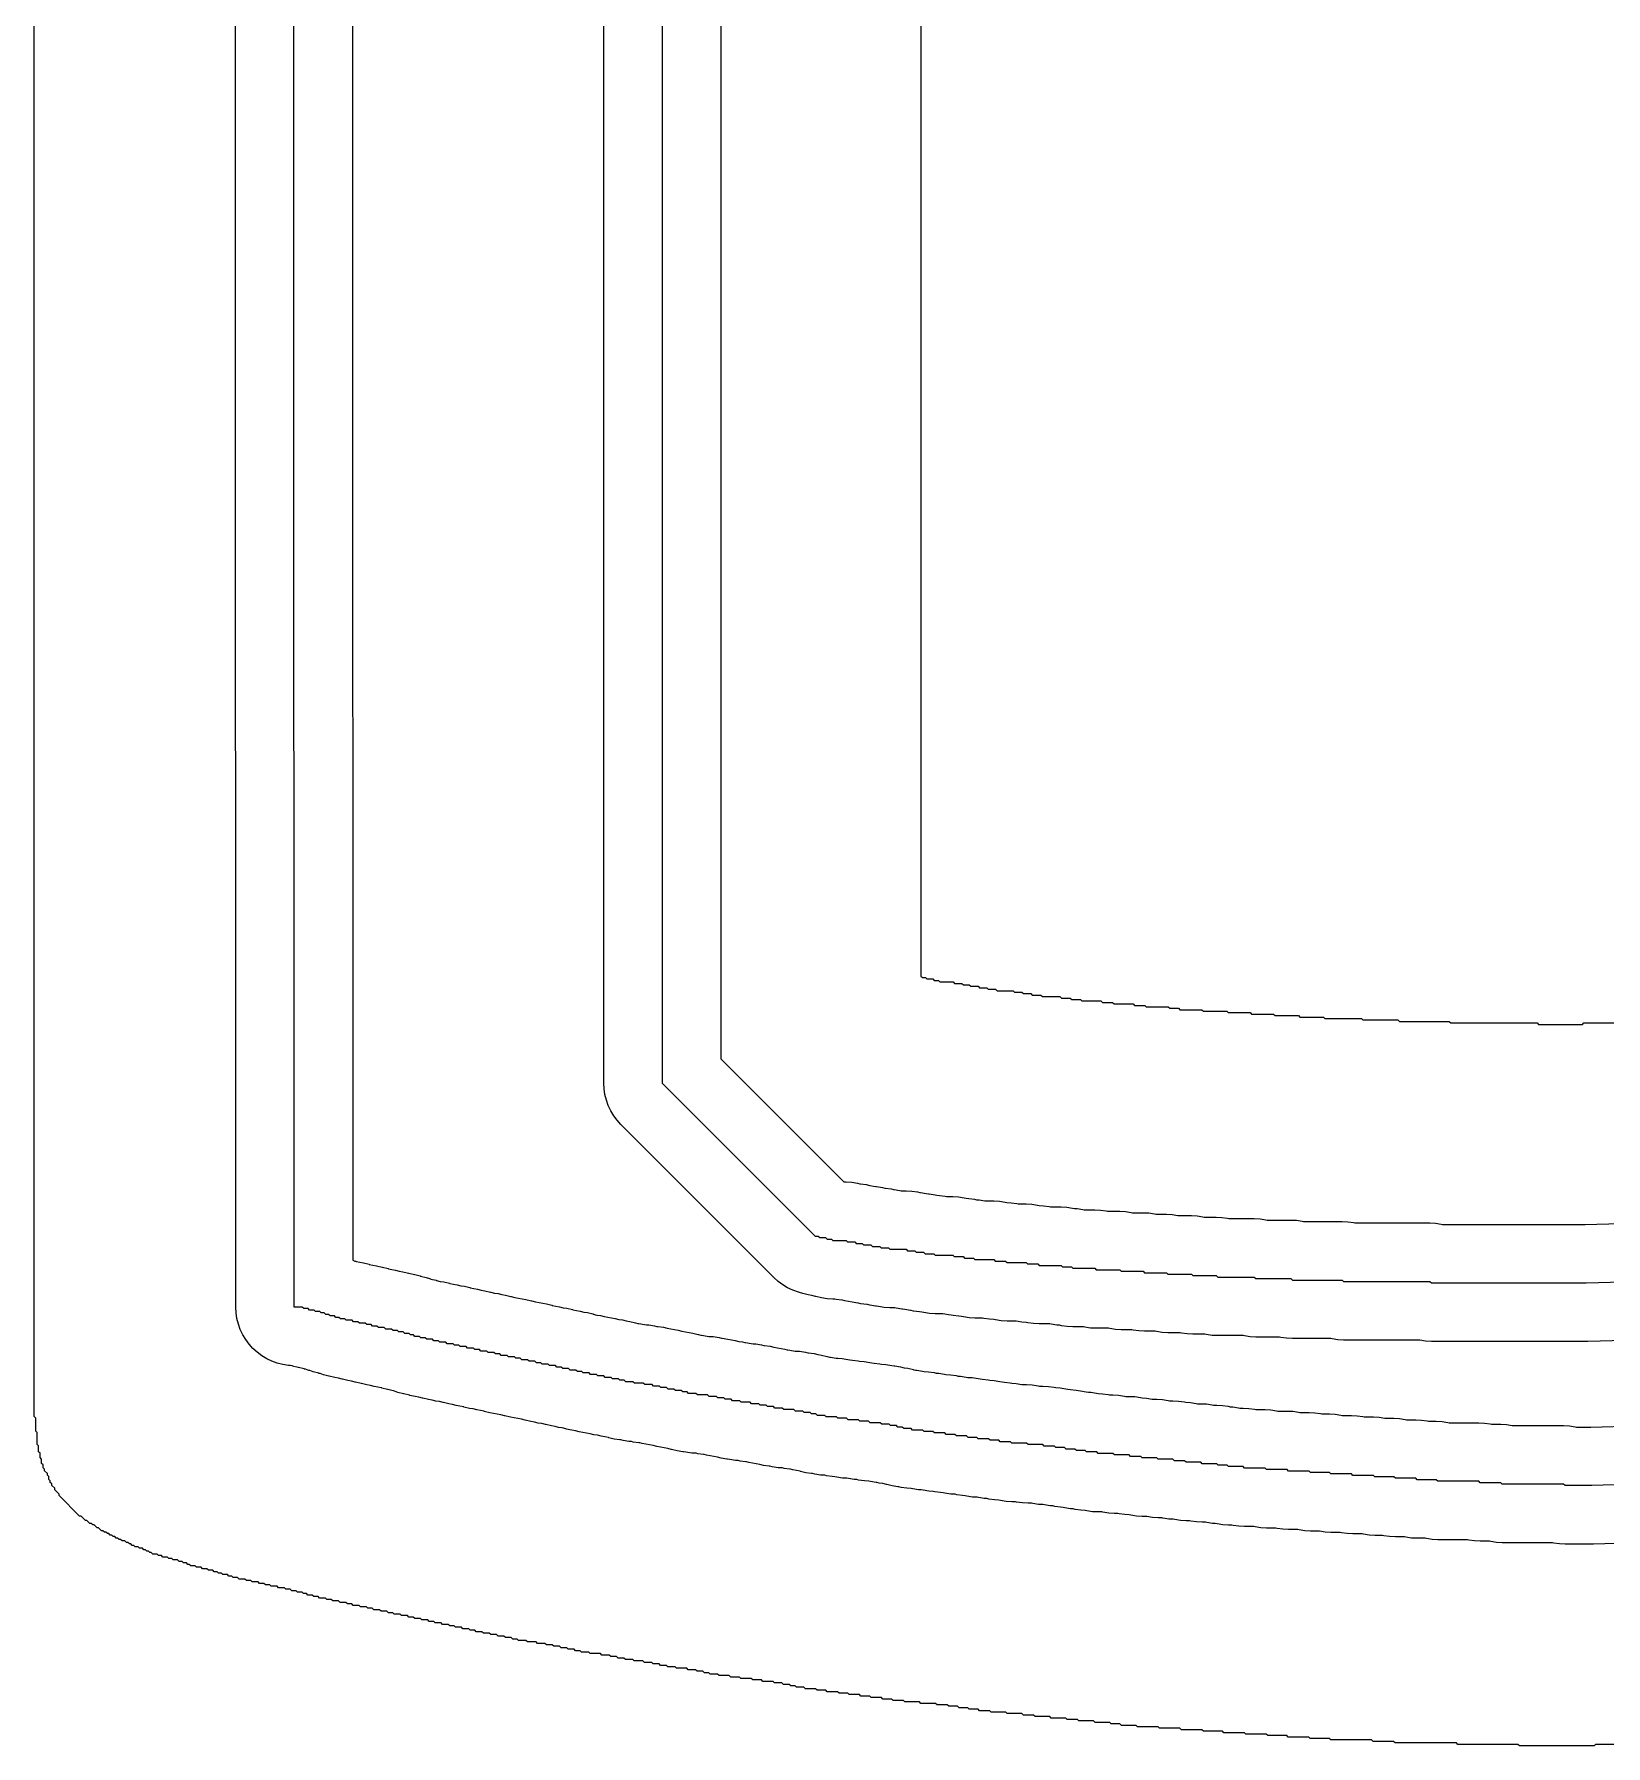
# Model space of a CAD drawing. Header units: millimetres. Extents: x 0 to 1800, y 0 to 406.
# Drawn here: x 799 to 906.4, y 51.5 to 168.5 of the extents above; entities that cross this region are included whole.
import ezdxf

# ---------------------------------------------------------------- set-up
doc = ezdxf.new("R2010")
doc.units = ezdxf.units.MM
for name, color, linetype in [('CENTERLINE', 1, 'Continuous'), ('GROOVE_8MM', 3, 'Continuous'), ('OUTLINE', 7, 'Continuous')]:
    doc.layers.add(name, color=color, linetype=linetype)

msp = doc.modelspace()

# ---------------------------------------------------------------- linework, layer by layer
at = {"layer": 'CENTERLINE'}
for points in [[(908.57, 69.37), (905.44, 69.28), (903.62, 69.28), (903.52, 69.38), (899.32, 69.38), (899.22, 69.48), (897.82, 69.48), (897.72, 69.58), (894.92, 69.58), (894.82, 69.68), (893.52, 69.68), (893.42, 69.78), (892.02, 69.78), (891.92, 69.88), (890.62, 69.88), (890.52, 69.98), (889.12, 69.98), (889.02, 70.08), (887.62, 70.08), (887.52, 70.18), (886.22, 70.18), (886.12, 70.28), (884.72, 70.28), (884.62, 70.38), (883.22, 70.38), (883.12, 70.48), (881.72, 70.48), (881.62, 70.58), (880.62, 70.58), (880.52, 70.68), (879.92, 70.68), (879.82, 70.78), (878.82, 70.78), (878.72, 70.88), (877.72, 70.88), (877.62, 70.98), (876.92, 70.98), (876.82, 71.08), (875.82, 71.08), (875.72, 71.18), (874.72, 71.18), (874.62, 71.28), (873.92, 71.28), (873.82, 71.38), (872.82, 71.38), (872.72, 71.48), (871.72, 71.48), (871.62, 71.58), (870.92, 71.58), (870.82, 71.68), (870.22, 71.68), (870.12, 71.78), (869.52, 71.78), (869.42, 71.88), (868.82, 71.88), (868.72, 71.98), (868.02, 71.98), (867.92, 72.08), (866.92, 72.08), (866.82, 72.18), (865.82, 72.18), (865.72, 72.28), (865.02, 72.28), (864.92, 72.38), (864.32, 72.38), (864.22, 72.48), (863.52, 72.48), (863.42, 72.58), (862.82, 72.58), (862.72, 72.68), (862.02, 72.68), (861.92, 72.78), (861.32, 72.78), (861.22, 72.88), (860.52, 72.88), (860.42, 72.98), (859.82, 72.98), (859.72, 73.08), (859.02, 73.08), (858.92, 73.18), (858.42, 73.18), (858.32, 73.28), (858.02, 73.28), (857.92, 73.38), (857.52, 73.38), (857.42, 73.48), (856.92, 73.48), (856.82, 73.58), (856.12, 73.58), (856.02, 73.68), (855.42, 73.68), (855.32, 73.78), (854.62, 73.78), (854.52, 73.88), (853.92, 73.88), (853.82, 73.98), (853.12, 73.98), (853.02, 74.08), (852.52, 74.08), (852.42, 74.18), (852.12, 74.18), (852.02, 74.28), (851.62, 74.28), (851.52, 74.38), (851.02, 74.38), (850.92, 74.48), (850.22, 74.48), (850.12, 74.58), (849.62, 74.58), (849.52, 74.68), (849.12, 74.68), (849.02, 74.78), (848.62, 74.78), (848.52, 74.88), (848.02, 74.88), (847.92, 74.98), (847.32, 74.98), (847.22, 75.08), (846.72, 75.08), (846.62, 75.18), (846.22, 75.18), (846.12, 75.28), (845.72, 75.28), (845.62, 75.38), (845.12, 75.38), (845.02, 75.48), (844.32, 75.48), (844.22, 75.58), (843.72, 75.58), (843.62, 75.68), (843.32, 75.68), (843.22, 75.78), (842.82, 75.78), (842.72, 75.88), (842.32, 75.88), (842.22, 75.98), (841.82, 75.98), (841.72, 76.08), (841.32, 76.08), (841.22, 76.18), (840.72, 76.18), (840.62, 76.28), (840.02, 76.28), (839.92, 76.38), (839.42, 76.38), (839.32, 76.48), (839.02, 76.48), (838.92, 76.58), (838.52, 76.58), (838.42, 76.68), (838.02, 76.68), (837.92, 76.78), (837.52, 76.78), (837.42, 76.88), (837.02, 76.88), (836.92, 76.98), (836.52, 76.98), (836.42, 77.08), (836.12, 77.08), (836.02, 77.18), (835.62, 77.18), (835.52, 77.28), (835.12, 77.28), (835.02, 77.38), (834.72, 77.38), (834.62, 77.48), (834.22, 77.48), (834.12, 77.58), (833.72, 77.58), (833.62, 77.68), (833.32, 77.68), (833.22, 77.78), (832.82, 77.78), (832.72, 77.88), (832.32, 77.88), (832.22, 77.98), (831.92, 77.98), (831.82, 78.08), (831.42, 78.08), (831.32, 78.18), (830.92, 78.18), (830.82, 78.28), (830.52, 78.28), (830.42, 78.38), (830.02, 78.38), (829.92, 78.48), (829.52, 78.48), (829.42, 78.58), (829.12, 78.58), (829.02, 78.68), (828.62, 78.68), (828.52, 78.78), (828.12, 78.78), (828.02, 78.88), (827.72, 78.88), (827.62, 78.98), (827.22, 78.98), (827.12, 79.08), (826.72, 79.08), (826.62, 79.18), (826.32, 79.18), (826.22, 79.28), (825.82, 79.28), (825.72, 79.38), (825.42, 79.38), (825.32, 79.48), (825.02, 79.48), (824.92, 79.58), (824.72, 79.58), (824.62, 79.68), (824.32, 79.68), (824.22, 79.78), (823.92, 79.78), (823.82, 79.88), (823.52, 79.88), (823.42, 79.98), (823.02, 79.98), (822.92, 80.08), (822.52, 80.08), (822.42, 80.18), (822.12, 80.18), (822.02, 80.28), (821.72, 80.28), (821.62, 80.38), (821.22, 80.38), (821.12, 80.48), (820.82, 80.48), (820.72, 80.58), (820.32, 80.58), (820.22, 80.68), (819.92, 80.68), (819.82, 80.78), (819.62, 80.78), (819.52, 80.88), (819.22, 80.88), (819.12, 80.98), (818.92, 80.98), (818.82, 81.08), (818.62, 81.08), (818.52, 81.18), (818.22, 81.18), (818.12, 81.28), (817.82, 81.28), (817.72, 81.38), (817.42, 81.38), (817.32, 81.48), (816.77, 81.48), (816.68, 385.55)], [(841.92, 271.13), (841.92, 96.78), (852.38, 86.33), (852.58, 86.33)], [(852.58, 86.33), (852.68, 86.23), (853.08, 86.23), (853.18, 86.13), (853.48, 86.13), (853.58, 86.03), (854.48, 86.03), (854.58, 85.93), (855.08, 85.93), (855.18, 85.83), (855.58, 85.83), (855.68, 85.73), (856.18, 85.73), (856.28, 85.63), (856.78, 85.63), (856.88, 85.53), (857.38, 85.53), (857.48, 85.43), (858.58, 85.43), (858.68, 85.33), (859.18, 85.33), (859.28, 85.23), (859.78, 85.23), (859.88, 85.13), (860.48, 85.13), (860.58, 85.03), (861.78, 85.03), (861.88, 84.93), (862.48, 84.93), (862.58, 84.83), (863.18, 84.83), (863.28, 84.73), (864.58, 84.73), (864.68, 84.63), (865.38, 84.63), (865.48, 84.53), (866.78, 84.53), (866.88, 84.43), (867.58, 84.43), (867.68, 84.33), (869.18, 84.33), (869.28, 84.23), (869.88, 84.23), (869.98, 84.13), (871.48, 84.13), (871.58, 84.03), (873.18, 84.03), (873.28, 83.93), (874.78, 83.93), (874.88, 83.83), (876.38, 83.83), (876.48, 83.73), (878.08, 83.73), (878.18, 83.63), (879.78, 83.63), (879.88, 83.53), (882.38, 83.53), (882.48, 83.43), (884.88, 83.43), (884.98, 83.33), (888.38, 83.33), (888.48, 83.23), (894.38, 83.23), (894.48, 83.13), (905.05, 83.13), (909.23, 83.25)]]:
    msp.add_lwpolyline(points, dxfattribs=at)
at = {"layer": 'GROOVE_8MM'}
for points in [[(908.69, 65.37), (905.56, 65.28), (905.44, 65.28), (903.62, 65.28), (903.23, 65.3), (902.84, 65.36), (902.75, 65.38), (899.32, 65.38), (898.93, 65.4), (898.54, 65.46), (898.45, 65.48), (897.82, 65.48), (897.43, 65.5), (897.04, 65.56), (896.95, 65.58), (894.92, 65.58), (894.53, 65.6), (894.14, 65.66), (894.05, 65.68), (893.52, 65.68), (893.13, 65.7), (892.74, 65.76), (892.65, 65.78), (892.02, 65.78), (891.63, 65.8), (891.24, 65.86), (891.15, 65.88), (890.62, 65.88), (890.23, 65.9), (889.84, 65.96), (889.75, 65.98), (889.12, 65.98), (888.73, 66), (888.34, 66.06), (888.25, 66.08), (887.62, 66.08), (887.23, 66.1), (886.84, 66.16), (886.75, 66.18), (886.22, 66.18), (885.83, 66.2), (885.44, 66.26), (885.35, 66.28), (884.72, 66.28), (884.33, 66.3), (883.94, 66.36), (883.85, 66.38), (883.22, 66.38), (882.83, 66.4), (882.44, 66.46), (882.35, 66.48), (881.72, 66.48), (881.33, 66.5), (880.94, 66.56), (880.85, 66.58), (880.62, 66.58), (880.23, 66.6), (879.84, 66.66), (879.71, 66.69), (879.53, 66.7), (879.14, 66.76), (879.05, 66.78), (878.82, 66.78), (878.43, 66.8), (878.04, 66.86), (877.95, 66.88), (877.72, 66.88), (877.33, 66.9), (876.94, 66.96), (876.83, 66.99), (876.53, 67), (876.14, 67.06), (876.05, 67.08), (875.82, 67.08), (875.43, 67.1), (875.04, 67.16), (874.95, 67.18), (874.72, 67.18), (874.33, 67.2), (873.94, 67.26), (873.83, 67.29), (873.53, 67.3), (873.14, 67.36), (873.05, 67.38), (872.82, 67.38), (872.43, 67.4), (872.04, 67.46), (871.95, 67.48), (871.72, 67.48), (871.33, 67.5), (870.94, 67.56), (870.83, 67.59), (870.53, 67.6), (870.14, 67.66), (870.01, 67.69), (869.83, 67.7), (869.44, 67.76), (869.31, 67.79), (869.13, 67.8), (868.74, 67.86), (868.61, 67.89), (868.43, 67.9), (868.04, 67.96), (867.93, 67.99), (867.63, 68), (867.24, 68.06), (867.15, 68.08), (866.92, 68.08), (866.53, 68.1), (866.14, 68.16), (866.05, 68.18), (865.82, 68.18), (865.43, 68.2), (865.04, 68.26), (864.93, 68.29), (864.63, 68.3), (864.24, 68.36), (864.11, 68.39), (863.93, 68.4), (863.54, 68.46), (863.43, 68.49), (863.13, 68.5), (862.74, 68.56), (862.61, 68.59), (862.43, 68.6), (862.04, 68.66), (861.93, 68.69), (861.63, 68.7), (861.24, 68.76), (861.11, 68.79), (860.93, 68.8), (860.54, 68.86), (860.43, 68.89), (860.13, 68.9), (859.74, 68.96), (859.61, 68.99), (859.43, 69), (859.04, 69.06), (858.93, 69.09), (858.63, 69.1), (858.24, 69.16), (858.08, 69.2), (858.03, 69.2), (857.64, 69.26), (857.26, 69.35), (857.25, 69.36), (857.24, 69.36), (856.99, 69.42), (856.74, 69.46), (856.58, 69.5), (856.53, 69.5), (856.14, 69.56), (856.03, 69.59), (855.73, 69.6), (855.34, 69.66), (855.21, 69.69), (855.03, 69.7), (854.64, 69.76), (854.53, 69.79), (854.23, 69.8), (853.84, 69.86), (853.71, 69.89), (853.53, 69.9), (853.14, 69.96), (853.03, 69.99), (852.73, 70), (852.34, 70.06), (852.18, 70.1), (852.13, 70.1), (851.74, 70.16), (851.36, 70.25), (851.35, 70.26), (851.34, 70.26), (851.09, 70.32), (850.84, 70.36), (850.68, 70.4), (850.63, 70.4), (850.24, 70.46), (850.13, 70.49), (849.83, 70.5), (849.44, 70.56), (849.28, 70.6), (849.23, 70.6), (848.84, 70.66), (848.59, 70.72), (848.34, 70.76), (848.09, 70.82), (847.84, 70.86), (847.68, 70.9), (847.63, 70.9), (847.24, 70.96), (847.11, 70.99), (846.93, 71), (846.54, 71.06), (846.38, 71.1), (846.33, 71.1), (845.94, 71.16), (845.69, 71.22), (845.44, 71.26), (845.19, 71.32), (844.94, 71.36), (844.78, 71.4), (844.73, 71.4), (844.34, 71.46), (844.23, 71.49), (843.93, 71.5), (843.54, 71.56), (843.38, 71.6), (843.33, 71.6), (842.94, 71.66), (842.56, 71.75), (842.55, 71.76), (842.54, 71.76), (842.29, 71.82), (842.04, 71.86), (841.79, 71.92), (841.54, 71.96), (841.29, 72.02), (841.04, 72.06), (840.79, 72.12), (840.54, 72.16), (840.38, 72.2), (840.33, 72.2), (839.94, 72.26), (839.81, 72.29), (839.63, 72.3), (839.24, 72.36), (839.08, 72.4), (839.03, 72.4), (838.64, 72.46), (838.26, 72.55), (838.25, 72.56), (838.24, 72.56), (837.99, 72.62), (837.74, 72.66), (837.49, 72.72), (837.24, 72.76), (836.99, 72.82), (836.74, 72.86), (836.49, 72.92), (836.24, 72.96), (835.99, 73.02), (835.74, 73.06), (835.36, 73.15), (835.35, 73.16), (835.34, 73.16), (835.09, 73.22), (834.84, 73.26), (834.59, 73.32), (834.34, 73.36), (833.96, 73.45), (833.95, 73.46), (833.94, 73.46), (833.69, 73.52), (833.44, 73.56), (833.19, 73.62), (832.94, 73.66), (832.56, 73.75), (832.55, 73.76), (832.54, 73.76), (832.29, 73.82), (832.04, 73.86), (831.79, 73.92), (831.54, 73.96), (831.16, 74.05), (831.15, 74.06), (831.14, 74.06), (830.89, 74.12), (830.64, 74.16), (830.39, 74.22), (830.14, 74.26), (829.76, 74.35), (829.75, 74.36), (829.74, 74.36), (829.49, 74.42), (829.24, 74.46), (828.99, 74.52), (828.74, 74.56), (828.36, 74.65), (828.35, 74.66), (828.34, 74.66), (828.09, 74.72), (827.84, 74.76), (827.59, 74.82), (827.34, 74.86), (826.96, 74.95), (826.95, 74.96), (826.94, 74.96), (826.69, 75.02), (826.44, 75.06), (826.19, 75.12), (825.94, 75.16), (825.56, 75.25), (825.55, 75.26), (825.54, 75.26), (825.29, 75.32), (825.04, 75.36), (824.66, 75.45), (824.65, 75.46), (824.64, 75.46), (824.26, 75.55), (824.25, 75.56), (824.24, 75.56), (823.86, 75.65), (823.63, 75.74), (823.56, 75.75), (823.55, 75.76), (823.54, 75.76), (823.16, 75.85), (823.15, 75.86), (823.14, 75.86), (822.76, 75.95), (822.75, 75.96), (822.74, 75.96), (822.49, 76.02), (822.24, 76.06), (821.99, 76.12), (821.74, 76.16), (821.36, 76.25), (821.35, 76.26), (821.34, 76.26), (820.96, 76.35), (820.95, 76.36), (820.94, 76.36), (820.69, 76.42), (820.44, 76.46), (820.06, 76.55), (820.05, 76.56), (820.04, 76.56), (819.79, 76.62), (819.54, 76.66), (819.16, 76.75), (819.15, 76.76), (819.14, 76.76), (818.76, 76.85), (818.53, 76.94), (818.46, 76.95), (818.45, 76.96), (818.44, 76.96), (818.06, 77.05), (817.83, 77.14), (817.76, 77.15), (817.53, 77.24), (817.46, 77.25), (817.45, 77.26), (817.44, 77.26), (817.06, 77.35), (817.05, 77.36), (817.04, 77.36), (816.66, 77.45), (816.65, 77.46), (816.64, 77.46), (816.49, 77.49), (816.38, 77.5), (815.99, 77.56), (815.61, 77.65), (815.24, 77.79), (814.89, 77.95), (814.55, 78.15), (814.24, 78.39), (813.95, 78.65), (813.68, 78.94), (813.45, 79.26), (813.25, 79.59), (813.08, 79.95), (812.95, 80.32), (812.85, 80.7), (812.79, 81.09), (812.77, 81.48), (812.68, 385.55)], [(820.68, 381.56), (820.77, 84.68), (820.91, 84.63), (820.98, 84.61), (820.99, 84.61), (821, 84.6), (821, 84.6), (821.25, 84.54), (821.5, 84.5), (821.88, 84.41), (821.89, 84.41), (821.9, 84.4), (822.15, 84.34), (822.4, 84.3), (822.78, 84.21), (822.79, 84.21), (822.8, 84.2), (823.18, 84.11), (823.19, 84.11), (823.2, 84.1), (823.45, 84.04), (823.7, 84), (823.95, 83.94), (824.2, 83.9), (824.58, 83.81), (824.59, 83.81), (824.6, 83.8), (824.98, 83.71), (824.99, 83.71), (825, 83.7), (825.38, 83.61), (825.39, 83.61), (825.4, 83.6), (825.78, 83.51), (826.01, 83.43), (826.08, 83.41), (826.09, 83.41), (826.1, 83.4), (826.48, 83.31), (826.49, 83.31), (826.5, 83.3), (826.75, 83.24), (827, 83.2), (827.38, 83.11), (827.39, 83.11), (827.4, 83.1), (827.65, 83.04), (827.9, 83), (828.15, 82.94), (828.4, 82.9), (828.78, 82.81), (828.79, 82.81), (828.8, 82.8), (829.05, 82.74), (829.3, 82.7), (829.55, 82.64), (829.8, 82.6), (830.18, 82.51), (830.19, 82.51), (830.2, 82.5), (830.45, 82.44), (830.7, 82.4), (830.95, 82.34), (831.2, 82.3), (831.58, 82.21), (831.59, 82.21), (831.6, 82.2), (831.85, 82.14), (832.1, 82.1), (832.35, 82.04), (832.6, 82), (832.98, 81.91), (832.99, 81.91), (833, 81.9), (833.25, 81.84), (833.5, 81.8), (833.75, 81.74), (834, 81.7), (834.38, 81.61), (834.39, 81.61), (834.4, 81.6), (834.65, 81.54), (834.9, 81.5), (835.15, 81.44), (835.4, 81.4), (835.78, 81.31), (835.79, 81.31), (835.8, 81.3), (836.05, 81.24), (836.3, 81.2), (836.55, 81.14), (836.8, 81.1), (837.18, 81.01), (837.19, 81.01), (837.2, 81), (837.45, 80.94), (837.7, 80.9), (837.95, 80.84), (838.2, 80.8), (838.45, 80.74), (838.7, 80.7), (838.95, 80.64), (839.2, 80.6), (839.45, 80.54), (839.7, 80.5), (840.08, 80.41), (840.09, 80.41), (840.1, 80.4), (840.26, 80.36), (840.31, 80.36), (840.7, 80.3), (840.84, 80.27), (841.01, 80.26), (841.4, 80.2), (841.56, 80.16), (841.61, 80.16), (842, 80.1), (842.25, 80.04), (842.5, 80), (842.75, 79.94), (843, 79.9), (843.25, 79.84), (843.5, 79.8), (843.75, 79.74), (844, 79.7), (844.38, 79.61), (844.39, 79.61), (844.4, 79.6), (844.56, 79.56), (844.61, 79.56), (845, 79.5), (845.11, 79.48), (845.41, 79.46), (845.8, 79.4), (845.96, 79.36), (846.01, 79.36), (846.4, 79.3), (846.65, 79.24), (846.9, 79.2), (847.15, 79.14), (847.4, 79.1), (847.56, 79.06), (847.61, 79.06), (848, 79), (848.14, 78.97), (848.31, 78.96), (848.7, 78.9), (848.86, 78.86), (848.91, 78.86), (849.3, 78.8), (849.55, 78.74), (849.8, 78.7), (850.05, 78.64), (850.3, 78.6), (850.46, 78.56), (850.51, 78.56), (850.9, 78.5), (851.01, 78.48), (851.31, 78.46), (851.7, 78.4), (851.86, 78.36), (851.91, 78.36), (852.3, 78.3), (852.55, 78.24), (852.8, 78.2), (853.18, 78.11), (853.19, 78.11), (853.2, 78.1), (853.36, 78.06), (853.41, 78.06), (853.8, 78), (853.91, 77.98), (854.21, 77.96), (854.6, 77.9), (854.74, 77.87), (854.91, 77.86), (855.3, 77.8), (855.41, 77.78), (855.71, 77.76), (856.1, 77.7), (856.24, 77.67), (856.41, 77.66), (856.8, 77.6), (856.91, 77.58), (857.21, 77.56), (857.6, 77.5), (857.76, 77.46), (857.81, 77.46), (858.2, 77.4), (858.45, 77.34), (858.7, 77.3), (859.08, 77.21), (859.09, 77.21), (859.1, 77.2), (859.26, 77.16), (859.31, 77.16), (859.7, 77.1), (859.81, 77.08), (860.11, 77.06), (860.5, 77), (860.64, 76.97), (860.81, 76.96), (861.2, 76.9), (861.31, 76.88), (861.61, 76.86), (862, 76.8), (862.14, 76.77), (862.31, 76.76), (862.7, 76.7), (862.81, 76.68), (863.11, 76.66), (863.5, 76.6), (863.64, 76.57), (863.81, 76.56), (864.2, 76.5), (864.31, 76.48), (864.61, 76.46), (865, 76.4), (865.14, 76.37), (865.31, 76.36), (865.7, 76.3), (865.81, 76.28), (866.11, 76.26), (866.5, 76.2), (866.59, 76.18), (866.82, 76.18), (867.21, 76.16), (867.6, 76.1), (867.69, 76.08), (867.92, 76.08), (868.31, 76.06), (868.7, 76), (868.81, 75.98), (869.11, 75.96), (869.5, 75.9), (869.64, 75.87), (869.81, 75.86), (870.2, 75.8), (870.34, 75.77), (870.51, 75.76), (870.9, 75.7), (871.04, 75.67), (871.21, 75.66), (871.6, 75.6), (871.71, 75.58), (872.01, 75.56), (872.4, 75.5), (872.49, 75.48), (872.72, 75.48), (873.11, 75.46), (873.5, 75.4), (873.59, 75.38), (873.82, 75.38), (874.21, 75.36), (874.6, 75.3), (874.71, 75.28), (875.01, 75.26), (875.4, 75.2), (875.49, 75.18), (875.72, 75.18), (876.11, 75.16), (876.5, 75.1), (876.59, 75.08), (876.82, 75.08), (877.21, 75.06), (877.6, 75), (877.71, 74.98), (878.01, 74.96), (878.4, 74.9), (878.49, 74.88), (878.72, 74.88), (879.11, 74.86), (879.5, 74.8), (879.59, 74.78), (879.82, 74.78), (880.21, 74.76), (880.6, 74.7), (880.74, 74.67), (880.91, 74.66), (881.3, 74.6), (881.39, 74.58), (881.62, 74.58), (882.01, 74.56), (882.4, 74.5), (882.49, 74.48), (883.12, 74.48), (883.51, 74.46), (883.9, 74.4), (883.99, 74.38), (884.62, 74.38), (885.01, 74.36), (885.4, 74.3), (885.49, 74.28), (886.12, 74.28), (886.51, 74.26), (886.9, 74.2), (886.99, 74.18), (887.52, 74.18), (887.91, 74.16), (888.3, 74.1), (888.39, 74.08), (889.02, 74.08), (889.41, 74.06), (889.8, 74), (889.89, 73.98), (890.52, 73.98), (890.91, 73.96), (891.3, 73.9), (891.39, 73.88), (891.92, 73.88), (892.31, 73.86), (892.7, 73.8), (892.79, 73.78), (893.42, 73.78), (893.81, 73.76), (894.2, 73.7), (894.29, 73.68), (894.82, 73.68), (895.21, 73.66), (895.6, 73.6), (895.69, 73.58), (897.72, 73.58), (898.11, 73.56), (898.5, 73.5), (898.59, 73.48), (899.22, 73.48), (899.61, 73.46), (900, 73.4), (900.09, 73.38), (903.52, 73.38), (903.91, 73.36), (904.3, 73.3), (904.39, 73.28), (905.38, 73.28), (908.45, 73.37)], [(909.35, 79.25), (905.17, 79.13), (905.05, 79.13), (894.48, 79.13), (894.09, 79.15), (893.7, 79.21), (893.61, 79.23), (888.48, 79.23), (888.09, 79.25), (887.7, 79.31), (887.61, 79.33), (884.98, 79.33), (884.59, 79.35), (884.2, 79.41), (884.11, 79.43), (882.48, 79.43), (882.09, 79.45), (881.7, 79.51), (881.61, 79.53), (879.88, 79.53), (879.49, 79.55), (879.1, 79.61), (879.01, 79.63), (878.18, 79.63), (877.79, 79.65), (877.4, 79.71), (877.31, 79.73), (876.48, 79.73), (876.09, 79.75), (875.7, 79.81), (875.61, 79.83), (874.88, 79.83), (874.49, 79.85), (874.1, 79.91), (874.01, 79.93), (873.28, 79.93), (872.89, 79.95), (872.5, 80.01), (872.41, 80.03), (871.58, 80.03), (871.19, 80.05), (870.8, 80.11), (870.71, 80.13), (869.98, 80.13), (869.59, 80.15), (869.2, 80.21), (869.06, 80.24), (868.89, 80.25), (868.5, 80.31), (868.41, 80.33), (867.68, 80.33), (867.29, 80.35), (866.9, 80.41), (866.79, 80.43), (866.49, 80.45), (866.1, 80.51), (866.01, 80.53), (865.48, 80.53), (865.09, 80.55), (864.7, 80.61), (864.59, 80.63), (864.29, 80.65), (863.9, 80.71), (863.81, 80.73), (863.28, 80.73), (862.89, 80.75), (862.5, 80.81), (862.36, 80.84), (862.19, 80.85), (861.8, 80.91), (861.66, 80.94), (861.49, 80.95), (861.1, 81.01), (861.01, 81.03), (860.58, 81.03), (860.19, 81.05), (859.8, 81.11), (859.66, 81.14), (859.49, 81.15), (859.1, 81.21), (858.94, 81.25), (858.89, 81.25), (858.5, 81.31), (858.34, 81.35), (858.29, 81.35), (857.9, 81.41), (857.81, 81.43), (857.48, 81.43), (857.09, 81.45), (856.7, 81.51), (856.54, 81.55), (856.49, 81.55), (856.1, 81.61), (855.94, 81.65), (855.89, 81.65), (855.5, 81.71), (855.34, 81.75), (855.29, 81.75), (854.9, 81.81), (854.65, 81.87), (854.4, 81.91), (854.24, 81.95), (854.19, 81.95), (853.8, 82.01), (853.71, 82.03), (853.58, 82.03), (853.19, 82.05), (852.8, 82.11), (852.42, 82.2), (852.42, 82.2), (852.41, 82.2), (852.4, 82.21), (852.15, 82.27), (851.9, 82.31), (851.52, 82.4), (851.29, 82.48), (851.22, 82.5), (850.85, 82.63), (850.49, 82.8), (850.16, 83), (849.84, 83.24), (849.55, 83.5), (839.1, 93.95), (838.83, 94.25), (838.6, 94.56), (838.4, 94.9), (838.23, 95.25), (838.1, 95.62), (838, 96), (837.94, 96.39), (837.92, 96.78), (837.92, 271.13)], [(845.92, 269.47), (845.92, 98.44), (854.33, 90.03), (854.35, 90.03), (854.48, 90.03), (854.87, 90.01), (855.26, 89.95), (855.26, 89.95), (855.42, 89.91), (855.47, 89.91), (855.86, 89.85), (856.11, 89.79), (856.36, 89.75), (856.52, 89.71), (856.57, 89.71), (856.96, 89.65), (857.12, 89.61), (857.17, 89.61), (857.56, 89.55), (857.72, 89.51), (857.77, 89.51), (858.16, 89.45), (858.25, 89.43), (858.58, 89.43), (858.97, 89.41), (859.36, 89.35), (859.52, 89.31), (859.57, 89.31), (859.96, 89.25), (860.12, 89.21), (860.17, 89.21), (860.56, 89.15), (860.69, 89.12), (860.87, 89.11), (861.26, 89.05), (861.35, 89.03), (861.78, 89.03), (862.17, 89.01), (862.56, 88.95), (862.69, 88.92), (862.87, 88.91), (863.26, 88.85), (863.39, 88.82), (863.57, 88.81), (863.96, 88.75), (864.05, 88.73), (864.58, 88.73), (864.97, 88.71), (865.36, 88.65), (865.47, 88.62), (865.77, 88.61), (866.16, 88.55), (866.25, 88.53), (866.78, 88.53), (867.17, 88.51), (867.56, 88.45), (867.67, 88.42), (867.97, 88.41), (868.36, 88.35), (868.45, 88.33), (869.18, 88.33), (869.57, 88.31), (869.96, 88.25), (870.09, 88.22), (870.27, 88.21), (870.66, 88.15), (870.75, 88.13), (871.48, 88.13), (871.87, 88.11), (872.26, 88.05), (872.35, 88.03), (873.18, 88.03), (873.57, 88.01), (873.96, 87.95), (874.05, 87.93), (874.78, 87.93), (875.17, 87.91), (875.56, 87.85), (875.65, 87.83), (876.38, 87.83), (876.77, 87.81), (877.16, 87.75), (877.25, 87.73), (878.08, 87.73), (878.47, 87.71), (878.86, 87.65), (878.95, 87.63), (879.78, 87.63), (880.17, 87.61), (880.56, 87.55), (880.65, 87.53), (882.38, 87.53), (882.77, 87.51), (883.16, 87.45), (883.25, 87.43), (884.88, 87.43), (885.27, 87.41), (885.66, 87.35), (885.75, 87.33), (888.38, 87.33), (888.77, 87.31), (889.16, 87.25), (889.25, 87.23), (894.38, 87.23), (894.77, 87.21), (895.16, 87.15), (895.25, 87.13), (905, 87.13), (909.02, 87.24)]]:
    msp.add_lwpolyline(points, dxfattribs=at)
at = {"layer": 'OUTLINE'}
for points in [[(909, 51.6), (905.7, 51.6), (905.6, 51.5), (900.5, 51.5), (900.4, 51.6), (896.3, 51.6), (896.2, 51.7), (892, 51.7), (891.9, 51.8), (890.5, 51.8), (890.4, 51.9), (887.6, 51.9), (887.5, 52), (886.2, 52), (886.1, 52.1), (884.7, 52.1), (884.6, 52.2), (883.3, 52.2), (883.2, 52.3), (881.8, 52.3), (881.7, 52.4), (880.3, 52.4), (880.2, 52.5), (878.9, 52.5), (878.8, 52.6), (877.4, 52.6), (877.3, 52.7), (875.9, 52.7), (875.8, 52.8), (874.4, 52.8), (874.3, 52.9), (873.3, 52.9), (873.2, 53), (872.6, 53), (872.5, 53.1), (871.5, 53.1), (871.4, 53.2), (870.4, 53.2), (870.3, 53.3), (869.6, 53.3), (869.5, 53.4), (868.5, 53.4), (868.4, 53.5), (867.4, 53.5), (867.3, 53.6), (866.6, 53.6), (866.5, 53.7), (865.5, 53.7), (865.4, 53.8), (864.4, 53.8), (864.3, 53.9), (863.6, 53.9), (863.5, 54), (862.9, 54), (862.8, 54.1), (862.2, 54.1), (862.1, 54.2), (861.5, 54.2), (861.4, 54.3), (860.7, 54.3), (860.6, 54.4), (859.6, 54.4), (859.5, 54.5), (858.5, 54.5), (858.4, 54.6), (857.7, 54.6), (857.6, 54.7), (857, 54.7), (856.9, 54.8), (856.2, 54.8), (856.1, 54.9), (855.5, 54.9), (855.4, 55), (854.7, 55), (854.6, 55.1), (854, 55.1), (853.9, 55.2), (853.2, 55.2), (853.1, 55.3), (852.5, 55.3), (852.4, 55.4), (851.7, 55.4), (851.6, 55.5), (851.1, 55.5), (851, 55.6), (850.7, 55.6), (850.6, 55.7), (850.2, 55.7), (850.1, 55.8), (849.6, 55.8), (849.5, 55.9), (848.8, 55.9), (848.7, 56), (848.1, 56), (848, 56.1), (847.3, 56.1), (847.2, 56.2), (846.6, 56.2), (846.5, 56.3), (845.8, 56.3), (845.7, 56.4), (845.2, 56.4), (845.1, 56.5), (844.8, 56.5), (844.7, 56.6), (844.3, 56.6), (844.2, 56.7), (843.7, 56.7), (843.6, 56.8), (842.9, 56.8), (842.8, 56.9), (842.3, 56.9), (842.2, 57), (841.8, 57), (841.7, 57.1), (841.3, 57.1), (841.2, 57.2), (840.7, 57.2), (840.6, 57.3), (840, 57.3), (839.9, 57.4), (839.4, 57.4), (839.3, 57.5), (838.9, 57.5), (838.8, 57.6), (838.4, 57.6), (838.3, 57.7), (837.8, 57.7), (837.7, 57.8), (837, 57.8), (836.9, 57.9), (836.4, 57.9), (836.3, 58), (836, 58), (835.9, 58.1), (835.5, 58.1), (835.4, 58.2), (835, 58.2), (834.9, 58.3), (834.5, 58.3), (834.4, 58.4), (834, 58.4), (833.9, 58.5), (833.4, 58.5), (833.3, 58.6), (832.7, 58.6), (832.6, 58.7), (832.1, 58.7), (832, 58.8), (831.7, 58.8), (831.6, 58.9), (831.2, 58.9), (831.1, 59), (830.7, 59), (830.6, 59.1), (830.2, 59.1), (830.1, 59.2), (829.7, 59.2), (829.6, 59.3), (829.2, 59.3), (829.1, 59.4), (828.8, 59.4), (828.7, 59.5), (828.3, 59.5), (828.2, 59.6), (827.8, 59.6), (827.7, 59.7), (827.4, 59.7), (827.3, 59.8), (826.9, 59.8), (826.8, 59.9), (826.4, 59.9), (826.3, 60), (826, 60), (825.9, 60.1), (825.5, 60.1), (825.4, 60.2), (825, 60.2), (824.9, 60.3), (824.6, 60.3), (824.5, 60.4), (824.1, 60.4), (824, 60.5), (823.6, 60.5), (823.5, 60.6), (823.2, 60.6), (823.1, 60.7), (822.7, 60.7), (822.6, 60.8), (822.2, 60.8), (822.1, 60.9), (821.8, 60.9), (821.7, 61), (821.3, 61), (821.2, 61.1), (820.8, 61.1), (820.7, 61.2), (820.4, 61.2), (820.3, 61.3), (819.9, 61.3), (819.8, 61.4), (819.4, 61.4), (819.3, 61.5), (819, 61.5), (818.9, 61.6), (818.5, 61.6), (818.4, 61.7), (818.1, 61.7), (818, 61.8), (817.7, 61.8), (817.6, 61.9), (817.4, 61.9), (817.3, 62), (817, 62), (816.9, 62.1), (816.6, 62.1), (816.5, 62.2), (816.2, 62.2), (816.1, 62.3), (815.7, 62.3), (815.6, 62.4), (815.2, 62.4), (815.1, 62.5), (814.8, 62.5), (814.7, 62.6), (814.4, 62.6), (814.3, 62.7), (813.9, 62.7), (813.8, 62.8), (813.5, 62.8), (813.4, 62.9), (813, 62.9), (812.9, 63), (812.6, 63), (812.5, 63.1), (812.3, 63.1), (812.2, 63.2), (811.9, 63.2), (811.8, 63.3), (811.6, 63.3), (811.5, 63.4), (811.3, 63.4), (811.2, 63.5), (810.9, 63.5), (810.8, 63.6), (810.5, 63.6), (810.4, 63.7), (810.1, 63.7), (810, 63.8), (809.7, 63.8), (809.6, 63.9), (809.5, 63.9), (809.4, 64), (809.2, 64), (809.1, 64.1), (808.9, 64.1), (808.8, 64.2), (808.5, 64.2), (808.4, 64.3), (808.2, 64.3), (808.1, 64.4), (807.8, 64.4), (807.7, 64.5), (807.5, 64.5), (807.4, 64.6), (807.1, 64.6), (807, 64.7), (806.9, 64.7), (806.8, 64.8), (806.7, 64.8), (806.6, 64.9), (806.5, 64.9), (806.4, 65), (806.2, 65), (806.1, 65.1), (805.9, 65.1), (805.8, 65.2), (805.7, 65.2), (805.6, 65.3), (805.5, 65.3), (805.4, 65.4), (805.3, 65.4), (805.2, 65.5), (805, 65.5), (804.9, 65.6), (804.8, 65.6), (804.7, 65.7), (804.6, 65.7), (804.5, 65.8), (804.4, 65.8), (804.3, 65.9), (804.2, 65.9), (804.1, 66), (804, 66), (803.9, 66.1), (803.8, 66.1), (803.7, 66.2), (803.6, 66.2), (803.4, 66.4), (803.3, 66.4), (803.1, 66.6), (803, 66.6), (802.9, 66.7), (802.8, 66.7), (802.6, 66.9), (802.5, 66.9), (802.2, 67.2), (802.1, 67.2), (800.7, 68.6), (800.7, 68.7), (800.4, 69), (800.4, 69.1), (800.2, 69.3), (800.2, 69.4), (800.1, 69.5), (800.1, 69.6), (800, 69.7), (800, 69.9), (799.9, 70), (799.9, 70.1), (799.7, 70.3), (799.7, 70.4), (799.6, 70.5), (799.6, 70.7), (799.5, 70.8), (799.5, 71.1), (799.4, 71.2), (799.4, 71.5), (799.3, 71.6), (799.3, 72), (799.2, 72.1), (799.2, 72.9), (799.1, 73), (799.1, 73.9), (799, 74), (799, 395.3)], [(859.6, 263.8), (859.6, 104.1), (859.7, 104), (859.9, 104), (860, 103.9), (860.4, 103.9), (860.5, 103.8), (860.8, 103.8), (860.9, 103.7), (861.8, 103.7), (861.9, 103.6), (862.4, 103.6), (862.5, 103.5), (862.9, 103.5), (863, 103.4), (863.5, 103.4), (863.6, 103.3), (864.1, 103.3), (864.2, 103.2), (864.7, 103.2), (864.8, 103.1), (865.9, 103.1), (866, 103), (866.5, 103), (866.6, 102.9), (867.1, 102.9), (867.2, 102.8), (867.8, 102.8), (867.9, 102.7), (869.1, 102.7), (869.2, 102.6), (869.8, 102.6), (869.9, 102.5), (870.5, 102.5), (870.6, 102.4), (871.9, 102.4), (872, 102.3), (872.7, 102.3), (872.8, 102.2), (874.1, 102.2), (874.2, 102.1), (874.9, 102.1), (875, 102), (876.5, 102), (876.6, 101.9), (877.2, 101.9), (877.3, 101.8), (878.8, 101.8), (878.9, 101.7), (880.5, 101.7), (880.6, 101.6), (882.1, 101.6), (882.2, 101.5), (883.7, 101.5), (883.8, 101.4), (885.4, 101.4), (885.5, 101.3), (887.1, 101.3), (887.2, 101.2), (889.7, 101.2), (889.8, 101.1), (892.2, 101.1), (892.3, 101), (895.7, 101), (895.8, 100.9), (901.7, 100.9), (901.8, 100.8), (904.8, 100.8), (904.9, 100.9), (908.3, 100.9)]]:
    msp.add_lwpolyline(points, dxfattribs=at)

doc.saveas('drawing.dxf')
